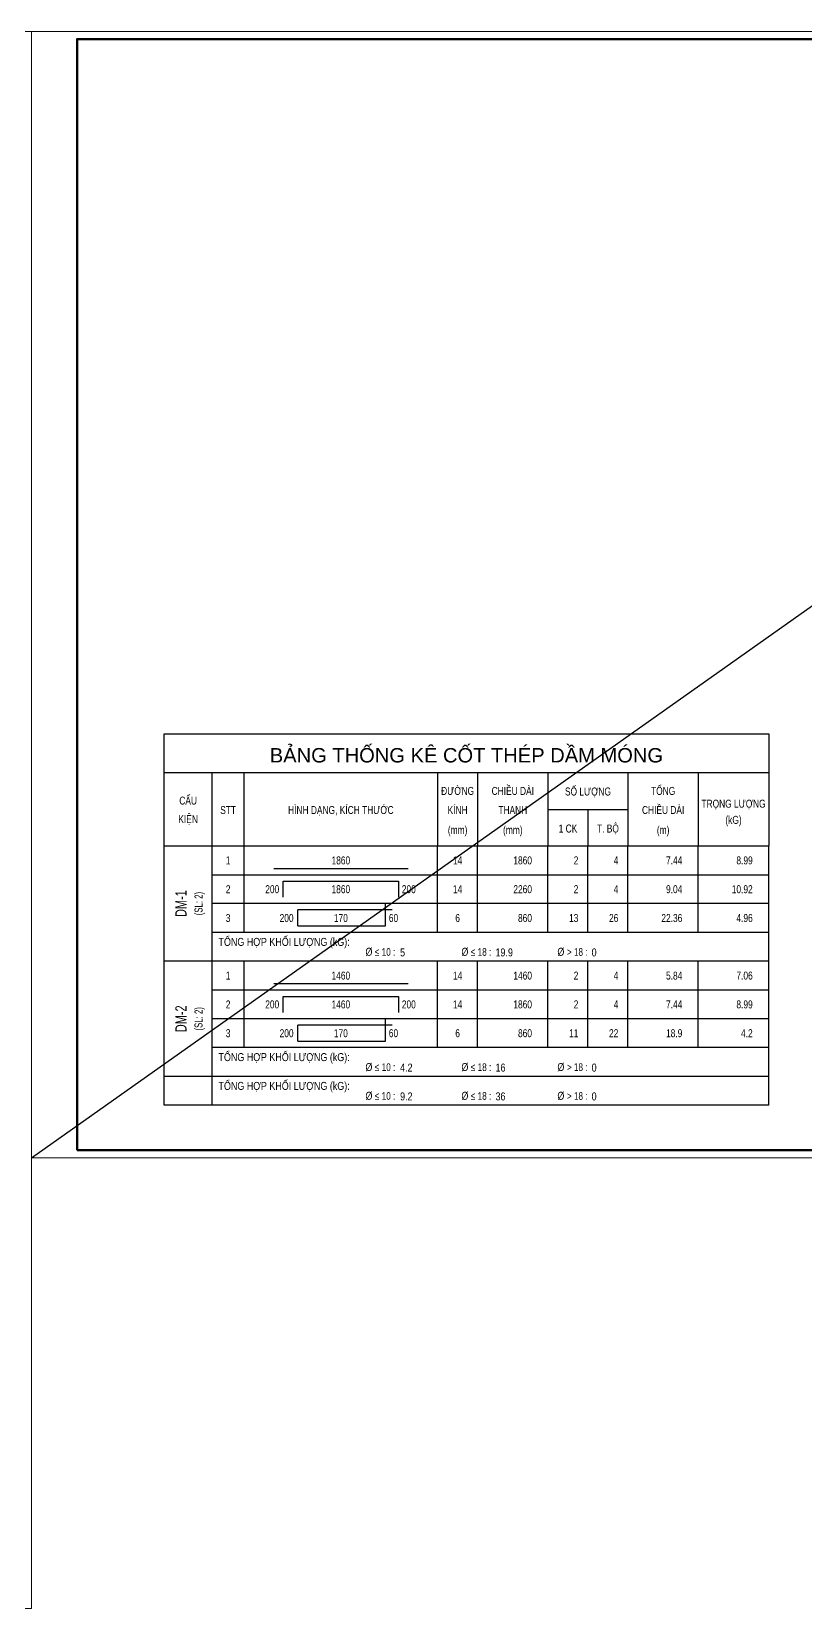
# Model space of a CAD drawing. Header units: millimetres. Extents: x -178395 to 493851, y -561170 to -280028.
# Drawn here: x 472851 to 483059, y -471455 to -450665 of the extents above; entities that cross this region are included whole.
import ezdxf
from ezdxf.enums import TextEntityAlignment as Align

# ---------------------------------------------------------------- set-up
doc = ezdxf.new("R2010")
doc.units = ezdxf.units.MM
doc.header["$MEASUREMENT"] = 0
doc.layers.get('Defpoints').update_dxf_attribs({"color": 1})
for name, color, linetype in [('KCS_BORDER', 3, 'Continuous'), ('KCS_STEEL', 4, 'Continuous'), ('KCS_TEXT_SLCK', 3, 'Continuous'), ('KCS_TEXT_TCK', 4, 'Continuous'), ('KCS_TEXT_TK', 2, 'Continuous'), ('KCS_THONGKE', 2, 'Continuous'), ('KCS_THONGKE_THIN', 5, 'Continuous')]:
    doc.layers.add(name, color=color, linetype=linetype)
doc.layers.add('KCS_Plotter', color=11, linetype='Continuous', plot=False)
for name, color, linetype, lineweight in [('Khungten_LCDI', 7, 'Continuous', 5), ('LC Net thay', 63, 'Continuous', 25), ('LC Text1', 3, 'Continuous', 20)]:
    doc.layers.add(name, color=color, linetype=linetype, lineweight=lineweight)
doc.styles.add('KCS_BIGTEXT', font='arial_0.ttf', dxfattribs={"width": 0.75})
doc.styles.add('KCS_SMTEXT', font='arial_0.ttf', dxfattribs={"width": 0.7})
doc.styles.add('Khungten', font='VHAVAN.TTF', dxfattribs={"width": 0.9, "height": 5000})
doc.styles.add('LC 1', font='VHAVANB.TTF')
doc.styles.add('Title', font='VHBLACK.TTF', dxfattribs={"width": 0.8})

# ---------------------------------------------------------------- blocks, each defined once
blk = doc.blocks.new('lcdi fix')
at = {"layer": 'Defpoints', "lineweight": 0}
blk.add_lwpolyline([(-1200, -14850), (-1200, 14850), (40800, 14850), (40800, -14850)], close=True, dxfattribs=at)
at = {"layer": 'Khungten_LCDI', "color": 5, "lineweight": 60}
blk.add_lwpolyline([(0, -14650), (0, 14650), (40600, 14650), (40600, -14650)], close=True, dxfattribs=at)
at = {"color": 7, "style": 'Khungten', "width": 0.8}
for tag, p in [('REVISION', (39499, -10746)), ('NGAYHT', (39546, -11609))]:
    blk.add_attdef(tag, text='', height=200, dxfattribs=at).set_placement(p, align=Align.CENTER)
at = {"layer": 'LC Text1', "color": 3, "style": 'LC 1', "width": 1.834006}
for tag, p, p2 in [('TENBANVE1', (36913, -8886), (40339, -8886)), ('TENBANVE2', (36913, -9562), (40339, -9562))]:
    blk.add_attdef(tag, text='', height=250, dxfattribs=at).set_placement(p, p2, align=Align.FIT)
at = {"layer": 'LC Text1', "style": 'Title', "width": 0.7}
blk.add_attdef('SOBANVE', text='', height=250, dxfattribs=at).set_placement((39562, -13896), align=Align.CENTER)
blk = doc.blocks.new('TK_14')
at = {"layer": 'KCS_STEEL'}
for p, q in [((56.25, 7), (26.75, 7)), ((26.75, 2), (26.75, 7)), ((54.25, 2), (54.25, 9)), ((26.75, 2), (54.25, 2))]:
    blk.add_line(p, q, dxfattribs=at)
at = {"layer": 'KCS_THONGKE'}
for p, q in [((-15, 0), (-15, 9)), ((0, 0), (0, 9)), ((10, 0), (10, 9)), ((70.5, 0), (70.5, 9)), ((83, 0), (83, 9)), ((105, 0), (105, 9)), ((117.5, 0), (117.5, 9)), ((130, 0), (130, 9)), ((152, 0), (152, 9)), ((174, 0), (174, 9))]:
    blk.add_line(p, q, dxfattribs=at)
at = {"layer": 'KCS_THONGKE_THIN'}
blk.add_line((174, 0), (0, 0), dxfattribs=at)
at = {"layer": 'KCS_THONGKE', "style": 'KCS_SMTEXT', "width": 0.75}
for tag, p in [('SH', (5, 4.5)), ('L2', (40.25, 4.5)), ('DK', (76.75, 4.5))]:
    blk.add_attdef(tag, text='', height=2.5, dxfattribs=at).set_placement(p, align=Align.MIDDLE)
for tag, p in [('L1', (25.47, 4.5)), ('DAI', (100, 4.5)), ('SL1', (114.5, 4.5)), ('SLA', (127, 4.5)), ('DT', (147, 4.5)), ('TL', (169, 4.5))]:
    blk.add_attdef(tag, text='', height=2.5, dxfattribs=at).set_placement(p, align=Align.MIDDLE_RIGHT)
blk.add_attdef('M', text='', height=2.5, dxfattribs=at).set_placement((55.25, 4.5), align=Align.MIDDLE_LEFT)
blk = doc.blocks.new('TK_2')
at = {"layer": 'KCS_STEEL'}
blk.add_line((19.25, 2), (61.25, 2), dxfattribs=at)
at = {"layer": 'KCS_THONGKE'}
for p, q in [((-15, 0), (-15, 9)), ((0, 0), (0, 9)), ((10, 0), (10, 9)), ((70.5, 0), (70.5, 9)), ((83, 0), (83, 9)), ((105, 0), (105, 9)), ((117.5, 0), (117.5, 9)), ((130, 0), (130, 9)), ((152, 0), (152, 9)), ((174, 0), (174, 9))]:
    blk.add_line(p, q, dxfattribs=at)
at = {"layer": 'KCS_THONGKE_THIN'}
blk.add_line((0, 0), (174, 0), dxfattribs=at)
at = {"layer": 'KCS_THONGKE', "style": 'KCS_SMTEXT', "width": 0.75}
for tag, p in [('SH', (5, 4.5)), ('L2', (40.25, 4.5)), ('DK', (76.75, 4.5))]:
    blk.add_attdef(tag, text='', height=2.5, dxfattribs=at).set_placement(p, align=Align.MIDDLE)
for tag, p in [('DAI', (100, 4.5)), ('SL1', (114.5, 4.5)), ('SLA', (127, 4.5)), ('DT', (147, 4.5)), ('TL', (169, 4.5))]:
    blk.add_attdef(tag, text='', height=2.5, dxfattribs=at).set_placement(p, align=Align.MIDDLE_RIGHT)
blk = doc.blocks.new('TK_9')
at = {"layer": 'KCS_STEEL'}
for p, q in [((22.25, 7), (58.25, 7)), ((22.25, 2), (22.25, 7)), ((58.25, 7), (58.25, 2))]:
    blk.add_line(p, q, dxfattribs=at)
at = {"layer": 'KCS_THONGKE'}
for p, q in [((-15, 0), (-15, 9)), ((0, 0), (0, 9)), ((10, 0), (10, 9)), ((70.5, 0), (70.5, 9)), ((83, 0), (83, 9)), ((105, 0), (105, 9)), ((117.5, 0), (117.5, 9)), ((130, 0), (130, 9)), ((152, 0), (152, 9)), ((174, 0), (174, 9))]:
    blk.add_line(p, q, dxfattribs=at)
at = {"layer": 'KCS_THONGKE_THIN'}
blk.add_line((174, 0), (0, 0), dxfattribs=at)
at = {"layer": 'KCS_THONGKE', "style": 'KCS_SMTEXT', "width": 0.75}
for tag, p in [('SH', (5, 4.5)), ('L2', (40.25, 4.5)), ('DK', (76.75, 4.5))]:
    blk.add_attdef(tag, text='', height=2.5, dxfattribs=at).set_placement(p, align=Align.MIDDLE)
for tag, p in [('L1', (20.98, 4.5)), ('DAI', (100, 4.5)), ('SL1', (114.5, 4.5)), ('SLA', (127, 4.5)), ('DT', (147, 4.5)), ('TL', (169, 4.5))]:
    blk.add_attdef(tag, text='', height=2.5, dxfattribs=at).set_placement(p, align=Align.MIDDLE_RIGHT)
blk.add_attdef('L3', text='', height=2.5, dxfattribs=at).set_placement((59.31, 4.5), align=Align.MIDDLE_LEFT)
blk = doc.blocks.new('CTK_THKL')
at = {"layer": 'KCS_THONGKE'}
for p, q in [((-15, 0), (-15, 9)), ((0, 0), (0, 9)), ((174, 0), (174, 9)), ((174, 0), (-15, 0))]:
    blk.add_line(p, q, dxfattribs=at)
at = {"layer": 'KCS_BORDER', "color": 5, "style": 'KCS_SMTEXT', "width": 0.7}
blk.add_attdef('TYPE', (85.49, -1.5), '', height=0.025, rotation=90, dxfattribs=at)
at = {"layer": 'KCS_THONGKE', "style": 'KCS_SMTEXT', "width": 0.8}
blk.add_text('TỔNG HỢP KHỐI LƯỢNG (kG):', height=2.5, dxfattribs=at).set_placement((2, 4.78))
at = {"layer": 'KCS_THONGKE', "char_height": 2.5, "attachment_point": 1, "style": 'KCS_SMTEXT'}
for s, insert in [('{\\W0.8;%%C \\fSymbol|b0|i0|c2|p18;\\H0.95833x;£ 10 :}', (47.94, 4.19)), ('{\\W0.8;%%C \\fSymbol|b0|i0|c2|p18;\\H0.95833x;£ 18 :}', (77.94, 4.19)), ('{\\W0.8;%%C \\fSymbol|b0|i0|c2|p18;\\H0.95833x;> 18 :}', (107.94, 4.19))]:
    blk.add_mtext_dynamic_manual_height_columns(s, width=13.4519, gutter_width=12.5, heights=[0], dxfattribs=dict(at, insert=insert))
at = {"layer": 'KCS_THONGKE', "style": 'KCS_SMTEXT', "width": 0.8}
for tag, p in [('TL1', (58.77, 1.5)), ('TL2', (88.6, 1.5)), ('TL3', (118.65, 1.5))]:
    blk.add_attdef(tag, p, '', height=2.5, dxfattribs=at)

msp = doc.modelspace()

# ---------------------------------------------------------------- linework, layer by layer
at = {"layer": 'KCS_Plotter', "ltscale": 250}
msp.add_line((472851, -465515.4), (493851, -450665.4), dxfattribs=at)
at = {"layer": 'KCS_TEXT_TK'}
for p, q in [((474599.9, -461403.1), (474599.9, -459926.4)), ((474599.9, -459926.4), (482573.9, -459926.4)), ((482573.9, -459926.4), (482573.9, -461403.1)), ((474599.9, -460432.7), (482573.9, -460432.7)), ((475232.8, -461403.1), (475232.8, -460432.7)), ((475654.7, -461403.1), (475654.7, -460432.7)), ((478207.2, -460432.7), (478207.2, -461403.1)), ((478734.6, -460432.7), (478734.6, -461403.1)), ((479662.7, -460432.7), (479662.7, -461403.1)), ((480717.5, -460432.7), (480717.5, -461403.1)), ((481645.7, -460432.7), (481645.7, -461403.1)), ((479662.7, -460920.6), (480717.5, -460920.6)), ((480190.1, -460920.6), (480190.1, -461403.1)), ((474599.9, -461403.1), (482573.9, -461403.1))]:
    msp.add_line(p, q, dxfattribs=at)

# ---------------------------------------------------------------- block references
ref = msp.add_blockref('TK_14', (475232.8, -464061.1), dxfattribs=dict(at, xscale=42.18998783999988, yscale=42.18998783999988, zscale=42.18998783999988))
ref.add_attrib('SH', '3', dxfattribs={"height": 105.5, "style": 'KCS_SMTEXT', "width": 0.75}).set_placement((475443.7, -463871.2), align=Align.MIDDLE)
ref.add_attrib('L1', '200', dxfattribs={"height": 105.47, "style": 'KCS_SMTEXT', "width": 0.75}).set_placement((476307.3, -463871.2), align=Align.MIDDLE_RIGHT)
ref.add_attrib('L2', '170', dxfattribs={"height": 105.47, "style": 'KCS_SMTEXT', "width": 0.75}).set_placement((476930.9, -463871.2), align=Align.MIDDLE)
ref.add_attrib('M', '60', dxfattribs={"height": 105.47, "style": 'KCS_SMTEXT', "width": 0.75}).set_placement((477563.8, -463871.2), align=Align.MIDDLE_LEFT)
ref.add_attrib('DK', '6', dxfattribs={"height": 105.5, "style": 'KCS_SMTEXT', "width": 0.75}).set_placement((478470.9, -463871.2), align=Align.MIDDLE)
ref.add_attrib('DAI', '860', dxfattribs={"height": 105.47, "style": 'KCS_SMTEXT', "width": 0.75}).set_placement((479451.8, -463871.2), align=Align.MIDDLE_RIGHT)
ref.add_attrib('SL1', '11', dxfattribs={"height": 105.47, "style": 'KCS_SMTEXT', "width": 0.75}).set_placement((480063.6, -463871.2), align=Align.MIDDLE_RIGHT)
ref.add_attrib('SLA', '22', dxfattribs={"height": 105.47, "style": 'KCS_SMTEXT', "width": 0.75}).set_placement((480590.9, -463871.2), align=Align.MIDDLE_RIGHT)
ref.add_attrib('DT', '18.9', dxfattribs={"height": 105.47, "style": 'KCS_SMTEXT', "width": 0.75}).set_placement((481434.7, -463871.2), align=Align.MIDDLE_RIGHT)
ref.add_attrib('TL', '4.2', dxfattribs={"height": 105.47, "style": 'KCS_SMTEXT', "width": 0.75}).set_placement((482362.9, -463871.2), align=Align.MIDDLE_RIGHT)
at = {"layer": 'KCS_THONGKE'}
for name, p, xscale, yscale, zscale, values in [('TK_2', (475232.8, -461782.8), 42.1899878399999, 42.1899878399999, 42.1899878399999, {'L2': '1860', 'TL': '8.99', 'DT': '7.44', 'SLA': '4', 'SL1': '2', 'DAI': '1860', 'DK': '14', 'SH': '1'}), ('TK_9', (475232.8, -462162.5), 42.1899878399999, 42.1899878399999, 42.1899878399999, {'SH': '2', 'L1': '200', 'L2': '1860', 'L3': '200', 'DK': '14', 'DAI': '2260', 'SL1': '2', 'SLA': '4', 'DT': '9.04', 'TL': '10.92'}), ('TK_14', (475232.8, -462542.2), 42.1899878399999, 42.1899878399999, 42.1899878399999, {'SH': '3', 'L1': '200', 'L2': '170', 'M': '60', 'DK': '6', 'DAI': '860', 'SL1': '13', 'SLA': '26', 'DT': '22.36', 'TL': '4.96'}), ('CTK_THKL', (475232.8, -462921.9), 42.18998784, 42.18998784, 42.18998784, {'TL2': '19.9', 'TL1': '5', 'TL3': '0'}), ('TK_2', (475232.8, -463301.6), 42.1899878399999, 42.1899878399999, 42.1899878399999, {'L2': '1460', 'TL': '7.06', 'DT': '5.84', 'SLA': '4', 'SL1': '2', 'DAI': '1460', 'DK': '14', 'SH': '1'}), ('TK_9', (475232.8, -463681.3), 42.1899878399999, 42.1899878399999, 42.1899878399999, {'SH': '2', 'L1': '200', 'L2': '1460', 'L3': '200', 'DK': '14', 'DAI': '1860', 'SL1': '2', 'SLA': '4', 'DT': '7.44', 'TL': '8.99'}), ('CTK_THKL', (475232.8, -464440.8), 42.18998784, 42.18998784, 42.18998784, {'TL2': '16', 'TL1': '4.2', 'TL3': '0'}), ('CTK_THKL', (475232.8, -464820.5), 42.18998784, 42.18998784, 42.18998784, {'TL2': '36', 'TL1': '9.2', 'TL3': '0'})]:
    msp.add_blockref(name, p, dxfattribs=dict(at, xscale=xscale, yscale=yscale, zscale=zscale)).add_auto_attribs(values)
at = {"layer": 'LC Net thay'}
for p, xscale, yscale, zscale in [((444291, -461060.4), 0.7, 0.7, 0.7), ((473451, -458090.4), 0.5000000000000013, 0.5000000000000013, 0.5000000000000013)]:
    msp.add_blockref('lcdi fix', p, dxfattribs=dict(at, xscale=xscale, yscale=yscale, zscale=zscale))

# ---------------------------------------------------------------- texts
at = {"layer": 'KCS_TEXT_SLCK', "ltscale": 2, "style": 'KCS_SMTEXT', "width": 0.7}
for p in [(475106.2, -462162.5), (475106.2, -463681.3)]:
    msp.add_text('(SL: 2)', height=105.47, rotation=90, dxfattribs=at).set_placement(p, align=Align.CENTER)
at = {"layer": 'KCS_TEXT_TCK', "ltscale": 2, "style": 'KCS_SMTEXT', "width": 0.7}
for s, p in [('DM-1', (474895.3, -462162.5)), ('DM-2', (474895.3, -463681.3))]:
    msp.add_text(s, height=147.66, rotation=90, dxfattribs=at).set_placement(p, align=Align.CENTER)
at = {"layer": 'KCS_TEXT_TK', "color": 4, "style": 'KCS_BIGTEXT'}
msp.add_text('BẢNG THỐNG KÊ CỐT THÉP DẦM MÓNG', height=189.855, dxfattribs=at).set_placement((478586.9, -460179.6), align=Align.MIDDLE)
at = {"layer": 'KCS_TEXT_TK', "style": 'KCS_SMTEXT', "width": 0.75}
for s, height, p in [('ĐƯỜNG', 105.47, (478470.9, -460729.7)), ('CHIỀU DÀI', 105.47, (479198.7, -460729.7)), ('SỐ LƯỢNG', 105.47, (480190.1, -460737.5)), ('TỔNG', 105.47, (481181.6, -460729.7)), ('CẤU', 105.47, (474916.4, -460857.1)), ('STT', 105.47, (475443.7, -460981.5)), ('HÌNH DẠNG, KÍCH THƯỚC', 105.475, (476930.9, -460981.5)), ('KÍNH', 105.47, (478470.9, -460981.5)), ('THANH', 105.47, (479198.7, -460981.5)), ('CHIỀU DÀI', 105.47, (481181.6, -460981.5)), ('TRỌNG LƯỢNG', 105.475, (482109.8, -460898.1)), ('KIỆN', 105.47, (474916.4, -461100.8)), ('1 CK', 105.47, (479926.4, -461225.4)), ('T. BỘ', 105.47, (480453.8, -461225.4)), ('(kG)', 105.47, (482109.8, -461111.1)), ('(mm)', 105.47, (478470.9, -461244.6)), ('(mm)', 105.47, (479198.7, -461244.6)), ('(m)', 105.47, (481181.6, -461244.6))]:
    msp.add_text(s, height=height, dxfattribs=at).set_placement(p, align=Align.CENTER)

doc.saveas('drawing.dxf')
